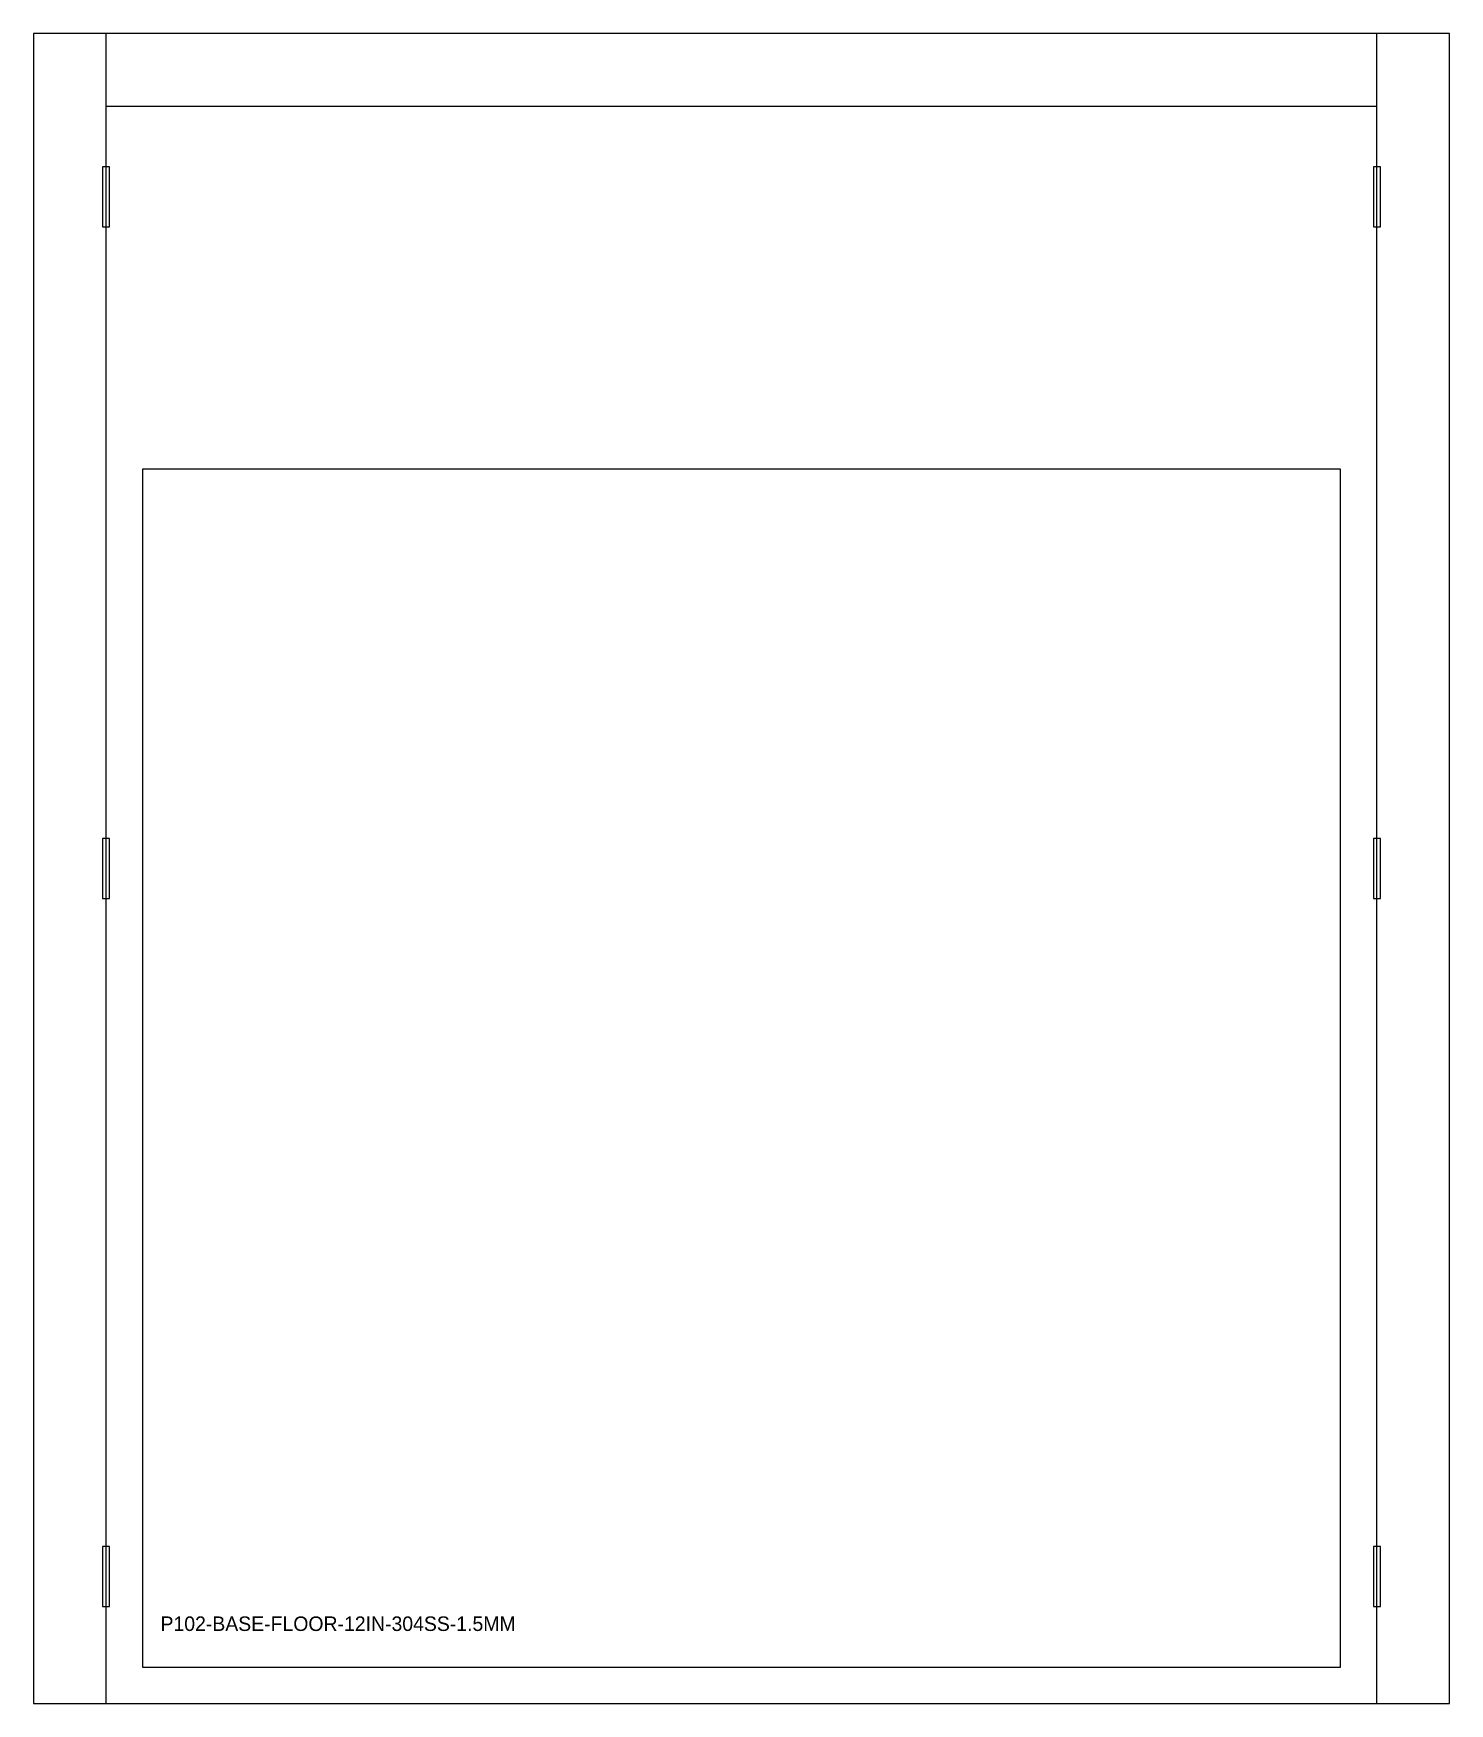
# Model space of a CAD drawing. Extents: x 10 to 400, y 10 to 470.
import ezdxf

# ---------------------------------------------------------------- set-up
doc = ezdxf.new("R2010")
doc.units = 0
for name, color, linetype in [('BEND_UP', 3, 'CONTINUOUS'), ('CUT', 7, 'CONTINUOUS'), ('CUT_INTERIOR', 4, 'CONTINUOUS'), ('ETCH', 1, 'CONTINUOUS')]:
    doc.layers.add(name, color=color, linetype=linetype)

msp = doc.modelspace()

# ---------------------------------------------------------------- linework, layer by layer
at = {"layer": 'BEND_UP'}
for p, q in [((30, 10), (30, 470)), ((380, 10), (380, 470)), ((30, 450), (380, 450))]:
    msp.add_line(p, q, dxfattribs=at)
at = {"layer": 'CUT'}
for p, q in [((400, 470), (10, 470)), ((10, 470), (10, 10)), ((400, 10), (400, 470)), ((10, 10), (400, 10))]:
    msp.add_line(p, q, dxfattribs=at)
at = {"layer": 'CUT_INTERIOR'}
for p, q in [((31, 433.25), (29, 433.25)), ((29, 433.25), (29, 416.75)), ((31, 416.75), (31, 433.25)), ((381, 433.25), (379, 433.25)), ((379, 433.25), (379, 416.75)), ((381, 416.75), (381, 433.25)), ((29, 416.75), (31, 416.75)), ((379, 416.75), (381, 416.75)), ((31, 248.25), (29, 248.25)), ((29, 248.25), (29, 231.75)), ((31, 231.75), (31, 248.25)), ((381, 248.25), (379, 248.25)), ((379, 248.25), (379, 231.75)), ((381, 231.75), (381, 248.25)), ((29, 231.75), (31, 231.75)), ((379, 231.75), (381, 231.75)), ((31, 53.25), (29, 53.25)), ((29, 53.25), (29, 36.75)), ((31, 36.75), (31, 53.25)), ((381, 53.25), (379, 53.25)), ((379, 53.25), (379, 36.75)), ((381, 36.75), (381, 53.25)), ((29, 36.75), (31, 36.75)), ((379, 36.75), (381, 36.75))]:
    msp.add_line(p, q, dxfattribs=at)
at = {"layer": 'ETCH'}
for p, q in [((370, 350), (40, 350)), ((40, 350), (40, 20)), ((370, 20), (370, 350)), ((40, 20), (370, 20))]:
    msp.add_line(p, q, dxfattribs=at)

# ---------------------------------------------------------------- texts
msp.add_text('P102-BASE-FLOOR-12IN-304SS-1.5MM', height=4, dxfattribs=at).set_placement((45, 30))

doc.saveas('drawing.dxf')
